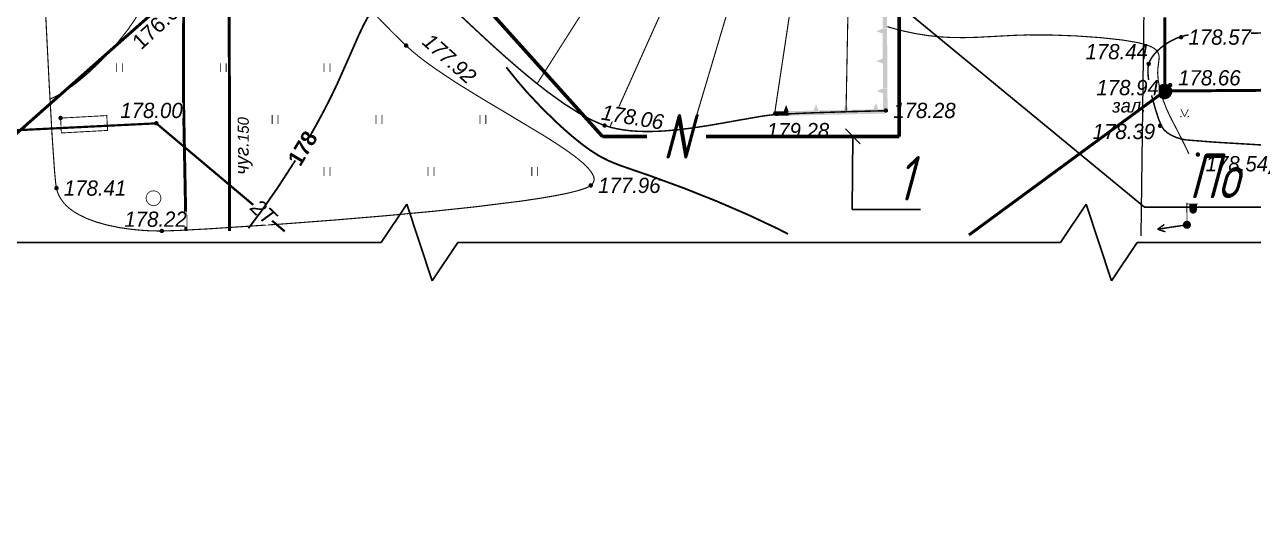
# Model space of a CAD drawing. Header units: millimetres. Extents: x 6735 to 13224, y -12144 to -9633.
# Drawn here: x 10979.7 to 11062.5, y -9882.5 to -9849.9 of the extents above; entities that cross this region are included whole.
import ezdxf
from ezdxf import colors
from ezdxf.entities.mleader import LeaderData, LeaderLine
from ezdxf.enums import TextEntityAlignment as Align
from ezdxf.math import Vec2, Vec3

# ---------------------------------------------------------------- set-up
doc = ezdxf.new("R2010")
doc.units = ezdxf.units.MM
for name, pattern in [('Cплошная', [0]), ('Cплошная_0.50', [0]), ('Штриховая 1.5-1.5_0.50', [1.5, 0.75, -0.75])]:
    doc.linetypes.add(name, pattern=pattern)
for name, color, linetype, lineweight in [('КаБель силовой (Вновь)', 1, 'Continuous', 60), ('Линия выноска', 137, 'Continuous', 25), ('Рамка тонкая', 5, 'Continuous', 25), ('Строительный', 251, 'Continuous', 13)]:
    doc.layers.add(name, color=color, linetype=linetype, lineweight=lineweight)
doc.styles.add('Simplex', font='simplex.shx', dxfattribs={"width": 0.7, "oblique": 15})
doc.styles.get("Standard").update_dxf_attribs({"font": 'arial.ttf'})
doc.styles.add('БСАМ курсив малоконтрасный (Бм-431)', font='')
doc.styles.get('БСАМ курсив малоконтрасный (Бм-431)').set_extended_font_data('Bm431', italic=True)
doc.linetypes.add('Водопр', pattern='A,5,-1,["В",БСАМ курсив малоконтрасный (Бм-431),S=2,R=0,X=-1.2,Y=-1],-1,10,-2,10,-2,5', length=36)
doc.linetypes.add('КАБЕЛЬ_ВЫС-', pattern='A,4.5,[131,ltypeshp.shx,S=0.6,R=270,X=-0.6,Y=0.6],1e-08,[131,ltypeshp.shx,S=0.6,R=270,X=-1.2,Y=0.6],-2,9,-2,[131,ltypeshp.shx,S=0.6,R=90,X=0.6,Y=-0.6],1e-08,[131,ltypeshp.shx,S=0.6,R=90,X=1.2,Y=-0.6],4.5', length=22)
doc.linetypes.add('Канализ', pattern='A,5,-1,["К",БСАМ курсив малоконтрасный (Бм-431),S=2,R=0,X=-1,Y=-1],-1,10,-2,10,-2,5', length=36)
doc.linetypes.add('КОНТУР', pattern='A,0,-0.5,[133,ltypeshp.shx,S=0.05,R=0,X=-0.5,Y=0],-0.5', length=1)

# ---------------------------------------------------------------- blocks, each defined once
blk = doc.blocks.new('2011 - 401 трава')
at = {"color": 7, "linetype": 'Continuous', "lineweight": 0, "const_width": 0.1, "flags": 128}
for points in [[(0, 0), (0, 1.2)], [(0.8, 0), (0.8, 1.2)]]:
    blk.add_lwpolyline(points, dxfattribs=at)
blk = doc.blocks.new('2004 - 372 лес сажен d-2.0')
at = {"color": 7, "linetype": 'Continuous', "lineweight": 0, "const_width": 0.1, "flags": 128}
blk.add_lwpolyline([(0, 1), (0.269797, 0.962917), (0.519584, 0.854419), (0.730836, 0.682553), (0.887885, 0.460065), (0.979084, 0.203456), (0.997669, -0.068242), (0.942261, -0.33488), (0.81697, -0.57668), (0.631088, -0.775711), (0.398401, -0.917211), (0.136167, -0.990686), (-0.136167, -0.990686), (-0.398401, -0.917211), (-0.631088, -0.775711), (-0.81697, -0.57668), (-0.942261, -0.33488), (-0.997669, -0.068242), (-0.979084, 0.203456), (-0.887885, 0.460065), (-0.730836, 0.682553), (-0.519584, 0.854419), (-0.269797, 0.962917), (0, 1)], close=True, dxfattribs=at)
blk = doc.blocks.new('2014 - 416 газон')
at = {"color": 7, "linetype": 'Continuous', "lineweight": 0, "const_width": 0.1, "flags": 128}
for points in [[(-0.5, 0.05), (-0.456699, 0.025), (-0.456699, -0.025), (-0.5, -0.05), (-0.543301, -0.025), (-0.543301, 0.025), (-0.5, 0.05)], [(0.5, 0.05), (0.543301, 0.025), (0.543301, -0.025), (0.5, -0.05), (0.456699, -0.025), (0.456699, 0.025), (0.5, 0.05)]]:
    blk.add_lwpolyline(points, close=True, dxfattribs=at)
for points in [[(-0.5, 1), (0, 0)], [(0, 0), (0.5, 1)]]:
    blk.add_lwpolyline(points, dxfattribs=at)
blk = doc.blocks.new('4031 - 114.4 ЛЭП низкого напряжения_MIRROR')
at = {"color": 7, "linetype": 'Continuous', "lineweight": 0, "const_width": 0.2, "flags": 128}
for points in [[(-4, 0), (-3, 0.5)], [(-3, -0.5), (-4, 0)], [(-0.5, 0), (-4, 0)]]:
    blk.add_lwpolyline(points, dxfattribs=at)
blk = doc.blocks.new('33 - 110.1.1 фонарь на жб столб')
at = {"true_color": 0xffffff}
for points in [[(1.3, 2.8), (0.4, 2.8), (0.4, 2), (0.46028, 1.775), (0.625, 1.6103), (0.85, 1.55), (1.075, 1.6103), (1.2397, 1.775), (1.3, 2)], [(0, 0.5), (-0.25, 0.43302), (-0.43302, 0.25002), (-0.5, 0.00002), (-0.43302, -0.24998), (-0.25, -0.433), (-0.00002, -0.5), (0.24998, -0.433), (0.433, -0.25), (0.5, 0), (0.433, 0.25), (0.25, 0.43302)]]:
    blk.add_hatch(color=7, dxfattribs=at).paths.add_polyline_path(points)
at = {"color": 7, "linetype": 'Continuous', "lineweight": 0, "const_width": 0.1, "flags": 128}
for points in [[(0, 0.5), (0, 3)], [(0, 2.8), (1.5, 2.8)], [(0.4, 2.8), (0.4, 2)], [(1.3, 2), (1.265746, 1.827792), (1.168198, 1.681802), (1.022208, 1.584254), (0.85, 1.55), (0.677792, 1.584254), (0.531802, 1.681802), (0.434254, 1.827792), (0.4, 2)], [(1.3, 2.8), (1.3, 2)]]:
    blk.add_lwpolyline(points, dxfattribs=at)
at = {"color": 7, "linetype": 'Continuous', "lineweight": 0, "true_color": 0xffffff, "const_width": 0.02, "flags": 128}
for points in [[(1.3, 2.8), (0.4, 2.8), (0.4, 2), (0.460289, 1.775), (0.625, 1.610289), (0.85, 1.55), (1.075, 1.610289), (1.239711, 1.775), (1.3, 2), (1.3, 2.8)], [(0, 0.5), (-0.25, 0.433013), (-0.433013, 0.25), (-0.5, 0), (-0.433013, -0.25), (-0.25, -0.433013), (0, -0.5), (0.25, -0.433013), (0.433013, -0.25), (0.5, 0), (0.433013, 0.25), (0.25, 0.433013), (0, 0.5)]]:
    blk.add_lwpolyline(points, close=True, dxfattribs=at)
at = {"color": 7, "linetype": 'Continuous', "lineweight": 0, "const_width": 0.1, "flags": 128}
for points in [[(0, 0.5), (0.191342, 0.46194), (0.353553, 0.353553), (0.46194, 0.191342), (0.5, 0), (0.46194, -0.191342), (0.353553, -0.353553), (0.191342, -0.46194), (0, -0.5), (-0.191342, -0.46194), (-0.353553, -0.353553), (-0.46194, -0.191342), (-0.5, 0), (-0.46194, 0.191342), (-0.353553, 0.353553), (-0.191342, 0.46194), (0, 0.5)], [(0.086189, -0.05071), (0.096802, 0.025087), (0.05071, 0.086189), (-0.025087, 0.096802), (-0.086189, 0.05071), (-0.096802, -0.025087), (-0.05071, -0.086189), (0.025087, -0.096802), (0.086189, -0.05071)]]:
    blk.add_lwpolyline(points, close=True, dxfattribs=at)
blk = doc.blocks.new('48 - 117.1 колодц.смотр.без раздел.по назначен d-2.0')
at = {"true_color": 0xffffff}
blk.add_hatch(color=7, dxfattribs=at).paths.add_polyline_path([(-0.00002, 1), (-0.3827, 0.92388), (-0.70712, 0.70712), (-0.92388, 0.3827), (-1, 0), (-0.92388, -0.38268), (-0.70712, -0.7071), (-0.3827, -0.92386), (0, -0.99998), (0.38268, -0.92386), (0.7071, -0.7071), (0.92386, -0.38268), (0.99998, 0.00002), (0.92386, 0.3827), (0.7071, 0.70712), (0.38268, 0.92388)])
at = {"color": 7, "linetype": 'Continuous', "lineweight": 0, "const_width": 0.1, "flags": 128}
blk.add_lwpolyline([(0, 1), (0.269797, 0.962917), (0.519584, 0.854419), (0.730836, 0.682553), (0.887885, 0.460065), (0.979084, 0.203456), (0.997669, -0.068242), (0.942261, -0.33488), (0.81697, -0.57668), (0.631088, -0.775711), (0.398401, -0.917211), (0.136167, -0.990686), (-0.136167, -0.990686), (-0.398401, -0.917211), (-0.631088, -0.775711), (-0.81697, -0.57668), (-0.942261, -0.33488), (-0.997669, -0.068242), (-0.979084, 0.203456), (-0.887885, 0.460065), (-0.730836, 0.682553), (-0.519584, 0.854419), (-0.269797, 0.962917), (0, 1)], close=True, dxfattribs=at)
at = {"color": 7, "linetype": 'Continuous', "lineweight": 0, "true_color": 0xffffff, "const_width": 0.02, "flags": 128}
blk.add_lwpolyline([(0, 1), (-0.382683, 0.92388), (-0.707107, 0.707107), (-0.92388, 0.382683), (-1, 0), (-0.92388, -0.382683), (-0.707107, -0.707107), (-0.382683, -0.92388), (0, -1), (0.382683, -0.92388), (0.707107, -0.707107), (0.92388, -0.382683), (1, 0), (0.92388, 0.382683), (0.707107, 0.707107), (0.382683, 0.92388), (0, 1)], close=True, dxfattribs=at)
at = {"color": 7, "linetype": 'Continuous', "lineweight": 0, "const_width": 0.1, "flags": 128}
blk.add_lwpolyline([(-0.71, 0.71), (0.71, -0.71)], dxfattribs=at)
blk = doc.blocks.new('118 - 330 отм высот')
blk.add_hatch(color=7).paths.add_polyline_path([(0.098, 0.12), (0.002, 0.155), (-0.095, 0.121), (-0.146, 0.032), (-0.129, -0.069), (-0.05, -0.135), (0.052, -0.136), (0.131, -0.07), (0.149, 0.031)])
at = {"color": 7, "linetype": 'Continuous', "lineweight": 0, "const_width": 0.01, "flags": 128}
blk.add_lwpolyline([(0.098, 0.12), (0.002, 0.155), (-0.095, 0.121), (-0.146, 0.032), (-0.129, -0.069), (-0.05, -0.135), (0.052, -0.136), (0.131, -0.07), (0.149, 0.031), (0.098, 0.12)], close=True, dxfattribs=at)
blk = doc.blocks.new('_Oblique')
at = {"color": 0, "lineweight": -2}
blk.add_line((-0.5, -0.5), (0.5, 0.5), dxfattribs=at)

msp = doc.modelspace()

# ---------------------------------------------------------------- hatches: boundary and pattern name
at = {"layer": 'Строительный'}
for points in [[(11037.52094, -9848.13959), (11037.52088, -9848.13023), (11037.52085, -9848.12517), (11037.50737, -9848.13032), (11037.10832, -9848.28281), (11037.08341, -9848.29233), (11037.10843, -9848.30153), (11037.45931, -9848.43062), (11037.50936, -9848.44904), (11037.51288, -9848.45033), (11037.52342, -9850.13962), (11037.82341, -9850.13775), (11037.81094, -9848.13779)], [(11037.52351, -9850.15405), (11037.51994, -9850.14471), (11037.47644, -9850.1637), (11037.32397, -9850.2303), (11037.51994, -9850.14471), (11037.12088, -9850.2972), (11037.09597, -9850.30672), (11037.121, -9850.31593), (11037.47187, -9850.44501), (11037.52193, -9850.46343), (11037.52544, -9850.46472), (11037.53598, -9852.15401), (11037.83598, -9852.15214), (11037.8235, -9850.15218), (11037.53351, -9850.15399), (11037.53345, -9850.14462), (11037.53342, -9850.13956), (11037.51994, -9850.14471)], [(11037.10854, -9852.32111), (11037.13356, -9852.33032), (11037.13702, -9852.32093), (11037.13345, -9852.31159)], [(11037.53607, -9852.16844), (11037.5325, -9852.1591), (11037.489, -9852.1781), (11037.33653, -9852.24469), (11037.5325, -9852.1591), (11037.13345, -9852.31159), (11037.13702, -9852.32093), (11037.13356, -9852.33032), (11037.48444, -9852.4594), (11037.53449, -9852.47782), (11037.53801, -9852.47911), (11037.54855, -9854.1684), (11037.84854, -9854.16653), (11037.83607, -9852.16657), (11037.54607, -9852.16838), (11037.54601, -9852.15901), (11037.54598, -9852.15395), (11037.5325, -9852.1591)], [(11037.14613, -9854.34471), (11037.14958, -9854.33532), (11037.14601, -9854.32598), (11037.1211, -9854.3355)], [(11037.23908, -9855.86939), (11037.7113, -9855.8595), (11037.70982, -9855.78867), (11037.70816, -9855.70954), (11037.78731, -9855.70904), (11037.85816, -9855.7086), (11037.84863, -9854.18096), (11037.55864, -9854.18277), (11037.55858, -9854.1734), (11037.55855, -9854.16834), (11037.54507, -9854.17349), (11037.50157, -9854.19249), (11037.3491, -9854.25908), (11037.54507, -9854.17349), (11037.14601, -9854.32598), (11037.14958, -9854.33532), (11037.14613, -9854.34471), (11037.497, -9854.47379), (11037.54706, -9854.49221), (11037.55057, -9854.4935), (11037.55724, -9855.56266), (11037.2328, -9855.56945)], [(11037.21858, -9855.57975), (11037.22794, -9855.57956), (11037.23301, -9855.57945), (11037.22766, -9855.56605), (11037.06932, -9855.16927), (11037.05944, -9855.14451), (11037.0506, -9855.16967), (11036.92668, -9855.5224), (11036.909, -9855.57272), (11036.90776, -9855.57625), (11035.21881, -9855.61161), (11035.22509, -9855.91154), (11037.22465, -9855.86969)], [(11030.28882, -9856.01486), (11031.18268, -9855.99615), (11031.17662, -9855.70621), (11031.18598, -9855.70602), (11031.19104, -9855.70591), (11031.18569, -9855.69251), (11031.02736, -9855.29573), (11031.01747, -9855.27097), (11031.00863, -9855.29613), (11031.01807, -9855.29944), (11031.00863, -9855.29613), (11030.88471, -9855.64886), (11030.86704, -9855.69918), (11030.87647, -9855.70249), (11030.86704, -9855.69918), (11030.86579, -9855.70272), (11030.28254, -9855.71492), (11030.28535, -9855.849)], [(11033.1906, -9855.66406), (11033.19997, -9855.66386), (11033.20503, -9855.66376), (11033.19968, -9855.65035), (11033.1904, -9855.65406), (11033.19968, -9855.65035), (11033.04135, -9855.25358), (11033.03206, -9855.25729), (11033.04135, -9855.25358), (11033.03146, -9855.22881), (11033.02262, -9855.25397), (11032.8987, -9855.60671), (11032.88103, -9855.65702), (11032.89046, -9855.66034), (11032.88103, -9855.65702), (11032.87978, -9855.66056), (11031.19083, -9855.69591), (11031.19711, -9855.99585), (11033.19667, -9855.954)], [(11035.20459, -9855.6219), (11035.21395, -9855.62171), (11035.21902, -9855.6216), (11035.21367, -9855.6082), (11035.19404, -9855.56499), (11035.12521, -9855.41351), (11035.21367, -9855.6082), (11035.05533, -9855.21143), (11035.04545, -9855.18666), (11035.03661, -9855.21182), (11034.91269, -9855.56455), (11034.89502, -9855.61487), (11034.89377, -9855.61841), (11033.20482, -9855.65376), (11033.2111, -9855.95369), (11035.21066, -9855.91184)]]:
    msp.add_hatch(color=7, dxfattribs=at).paths.add_polyline_path(points)

# ---------------------------------------------------------------- linework, layer by layer
at = {"layer": 'КаБель силовой (Вновь)'}
msp.add_line((11021.63616, -9857.40337), (11018.63616, -9857.40337), dxfattribs=at)
at = {"layer": 'Рамка тонкая'}
for p, q in [((11003.71906, -9864.55569), (11005.44436, -9861.96774)), ((11005.44436, -9861.96774), (11007.16966, -9867.14363)), ((11049.51015, -9864.55569), (11051.23544, -9861.96774)), ((11051.23544, -9861.96774), (11052.96074, -9867.14363)), ((10963.10387, -9864.55569), (11003.71906, -9864.55569)), ((11007.16966, -9867.14363), (11008.89495, -9864.55569)), ((11008.89495, -9864.55569), (11049.51015, -9864.55569)), ((11052.96074, -9867.14363), (11054.68603, -9864.55569)), ((11054.68603, -9864.55569), (11095.30123, -9864.55569))]:
    msp.add_line(p, q, dxfattribs=at)
at = {"layer": 'Строительный', "linetype": 'Канализ', "const_width": 0.2, "flags": 128}
for points in [[(10990.56732, -9863.77001), (10990.39039, -9854.46195), (10990.53151, -9820.35648), (10989.39686, -9809.77575), (10990.85754, -9776.04321), (10990.18316, -9731.20146), (10990.75974, -9703.13613)], [(10993.50868, -9863.78536), (10993.46715, -9840.33891), (10993.97918, -9808.24951), (10993.78708, -9798.97768), (10993.01342, -9752.90366), (10992.98442, -9703.6535)]]:
    msp.add_lwpolyline(points, dxfattribs=at)
at = {"layer": 'Строительный', "color": 7, "linetype": 'КОНТУР', "lineweight": 0, "ltscale": 2, "const_width": 0.1, "flags": 128}
msp.add_lwpolyline([(10994.38701, -9796.11016), (10994.32644, -9796.66392), (10994.1306, -9798.03093), (10994.07119, -9798.43604), (10993.75293, -9800.69318), (10993.52424, -9802.53756), (10993.39812, -9803.75278), (10993.30914, -9804.83987), (10993.25693, -9805.80344), (10993.24145, -9806.64463), (10993.26097, -9807.62729), (10993.31348, -9808.96629), (10993.51404, -9812.63471), (10993.76422, -9816.45419), (10994.0576, -9820.48186), (10994.31773, -9823.70446), (10994.49974, -9825.59947), (10994.66386, -9826.68894), (10994.89859, -9827.81297), (10995.1783, -9828.8832), (10995.51953, -9829.98874), (10995.88325, -9831.02548), (10996.30099, -9832.1016), (10996.80787, -9833.31432), (10997.32292, -9834.47485), (10997.98856, -9835.87098), (10998.65183, -9837.14609), (10999.04569, -9837.84753), (10999.43638, -9838.50122), (10999.82329, -9839.10615), (11000.20597, -9839.66163), (11001.13424, -9840.89098), (11002.26025, -9842.26944), (11003.53808, -9843.73858), (11004.87769, -9845.19281), (11006.30172, -9846.64816), (11007.6587, -9847.94104), (11009.06018, -9849.24729), (11010.99007, -9851.04375), (11012.11343, -9852.05558), (11013.13485, -9852.94071), (11014.08573, -9853.72628), (11014.9748, -9854.41939), (11016.05799, -9855.19661), (11017.05221, -9855.82778), (11017.51735, -9856.08947), (11017.96148, -9856.31541), (11018.38483, -9856.50571), (11018.78756, -9856.66045), (11019.18774, -9856.78402), (11019.61634, -9856.88531), (11020.0737, -9856.96441), (11020.56033, -9857.0214), (11021.07649, -9857.05635), (11021.62348, -9857.06937), (11022.20252, -9857.0605), (11022.81566, -9857.0297), (11023.72307, -9856.95091), (11024.71555, -9856.82879), (11025.80829, -9856.66213), (11027.14406, -9856.42919), (11027.61821, -9856.34275), (11029.42486, -9856.02993), (11030.01683, -9855.95107), (11030.49399, -9855.91038), (11032.92941, -9855.80316), (11035.36631, -9855.72634), (11037.80395, -9855.6647)], dxfattribs=at)
at = {"layer": 'Строительный', "color": 7, "linetype": 'Штриховая 1.5-1.5_0.50', "lineweight": 0, "ltscale": 2, "const_width": 0.075, "flags": 128}
msp.add_lwpolyline([(11017.84801, -9860.70745), (11017.94316, -9860.62199), (11018.01284, -9860.52934), (11018.0571, -9860.42942), (11018.07599, -9860.32212), (11018.06954, -9860.20737), (11018.03774, -9860.085), (11017.89789, -9859.81681), (11017.65648, -9859.5169), (11017.31144, -9859.18234), (11016.85979, -9858.81017), (11016.2953, -9858.39524), (11015.59443, -9857.92131), (11014.74154, -9857.37871), (11012.23362, -9855.87116), (11010.69899, -9854.95821), (11008.86436, -9853.82898), (11007.43846, -9852.88496), (11006.83151, -9852.45122), (11006.29249, -9852.04071), (11005.81786, -9851.65072), (11005.40562, -9851.27961), (11004.53192, -9850.42908), (11003.65449, -9849.5323), (11002.77039, -9848.58626), (11001.87544, -9847.5865), (11000.28973, -9845.71713), (10998.60968, -9843.61526), (10997.19701, -9841.77027), (10995.51639, -9839.51312), (10994.68966, -9838.3653), (10993.54502, -9836.73257), (10990.29086, -9831.99628), (10983.69098, -9822.25138), (10983.375, -9821.78312), (10980.21873, -9817.13127), (10980.1315, -9817.05386), (10980.09181, -9817.04607), (10980.05476, -9817.0589), (10979.98875, -9817.1464), (10979.93376, -9817.31595), (10979.87076, -9817.74191), (10979.83711, -9818.35274), (10979.84281, -9819.39551), (10980.26687, -9829.98077), (10980.71964, -9840.6461), (10981.11479, -9849.27799), (10981.35035, -9853.95904), (10981.5495, -9857.46549), (10981.71116, -9859.77846), (10981.77775, -9860.48487), (10981.83479, -9860.89042), (10981.90589, -9861.1509), (10982.01028, -9861.40075), (10982.14789, -9861.6398), (10982.31861, -9861.86786), (10982.52233, -9862.08476), (10982.75882, -9862.29026), (10983.02781, -9862.4841), (10983.32893, -9862.66602), (10983.89779, -9862.94066), (10984.55054, -9863.18024), (10985.28273, -9863.3831), (10986.08621, -9863.54693), (10986.77383, -9863.64845), (10987.48907, -9863.72176), (10988.21801, -9863.76538), (10988.93524, -9863.77774), (10990.08545, -9863.73824), (10992.04546, -9863.6335), (10997.11802, -9863.2995), (11000.72096, -9863.02556), (11004.15387, -9862.73573), (11007.28348, -9862.44132), (11010.05624, -9862.14746), (11013.12454, -9861.76479), (11014.38502, -9861.57809), (11015.45855, -9861.39511), (11016.3424, -9861.21636), (11017.03586, -9861.04201), (11017.53792, -9860.8723), (11017.71699, -9860.78926), (11017.84801, -9860.70745)], close=True, dxfattribs=at)
at = {"layer": 'Строительный', "color": 7, "linetype": 'Cплошная', "lineweight": 0, "const_width": 0.075, "flags": 128}
for points in [[(11027.90083, -9832.34503), (11014.23548, -9853.84605)], [(11029.65509, -9833.30201), (11019.13502, -9856.76947)], [(11031.52263, -9834.01378), (11024.73738, -9856.82576)], [(11033.46772, -9834.4724), (11030.23492, -9855.92902)], [(11035.46018, -9834.63022), (11035.05849, -9855.73489)]]:
    msp.add_lwpolyline(points, dxfattribs=at)
at = {"layer": 'Строительный', "linetype": 'Водопр', "const_width": 0.2, "flags": 128}
msp.add_lwpolyline([(10976.21118, -9859.80212), (10989.80916, -9847.7699)], dxfattribs=at)
at = {"layer": 'Строительный', "color": 7, "linetype": 'КОНТУР', "lineweight": 0, "ltscale": 2, "const_width": 0.1, "flags": 128}
msp.add_lwpolyline([(11056.32015, -9856.70745), (11056.13943, -9856.25645), (11055.92006, -9855.58926), (11055.67394, -9854.69817), (11055.5009, -9853.89119), (11055.43505, -9853.44826), (11055.40537, -9853.0701), (11055.41213, -9852.76056), (11055.45528, -9852.5215), (11055.54124, -9852.30375), (11055.66898, -9852.08137), (11055.83663, -9851.85764), (11056.04105, -9851.63681), (11056.26316, -9851.4358), (11056.50921, -9851.24583), (11056.77356, -9851.07125), (11057.04985, -9850.91629), (11057.33907, -9850.78144), (11057.62707, -9850.67437), (11057.90747, -9850.59742), (11058.17509, -9850.55203), (11059.50841, -9850.49378), (11062.29257, -9850.43911), (11065.77657, -9850.40175), (11069.11282, -9850.39044), (11072.07761, -9850.41388), (11073.02243, -9850.43988), (11073.5813, -9850.4748), (11073.9698, -9850.53741), (11074.39485, -9850.645), (11074.85231, -9850.79655), (11075.33525, -9850.98977), (11076.18451, -9851.4012), (11077.00069, -9851.88249), (11077.62221, -9852.32817), (11077.8494, -9852.52644), (11078.00635, -9852.69617), (11078.10123, -9852.85503), (11078.16244, -9853.04533), (11078.18999, -9853.26709), (11078.18391, -9853.52048), (11078.10303, -9853.99745), (11077.93343, -9854.56273), (11077.7657, -9855.00426), (11077.53613, -9855.54248), (11077.45724, -9855.72285), (11077.08353, -9856.53807), (11076.76999, -9857.10085), (11076.45598, -9857.53494), (11076.25292, -9857.74894), (11076.04585, -9857.91647), (11075.83427, -9858.03791), (11075.61793, -9858.11339), (11075.32364, -9858.1607), (11074.8793, -9858.19733), (11073.54043, -9858.23855), (11072.03289, -9858.24081), (11070.12648, -9858.21566), (11066.73846, -9858.13523), (11065.20221, -9858.08028), (11063.30797, -9857.98957), (11059.87907, -9857.78571), (11057.98281, -9857.63615), (11057.65646, -9857.57286), (11057.33408, -9857.47441), (11057.00765, -9857.33248), (11056.72894, -9857.1629), (11056.48411, -9856.94579), (11056.32015, -9856.70745)], close=True, dxfattribs=at)
at = {"layer": 'Строительный', "color": 7, "linetype": 'Cплошная_0.50', "lineweight": 0, "const_width": 0.06, "flags": 128}
msp.add_lwpolyline([(10982.11323, -9856.16489), (10982.16801, -9857.16564), (10985.28322, -9856.99512), (10985.22844, -9855.99437), (10982.11323, -9856.16489)], close=True, dxfattribs=at)
at = {"layer": 'Строительный', "color": 7, "linetype": 'Cплошная_0.50', "lineweight": 0, "const_width": 0.15, "flags": 128}
for points in [[(10988.56605, -9856.51885), (10973.70175, -9857.25073)], [(10997.22804, -9863.80477), (10988.56605, -9856.51885)]]:
    msp.add_lwpolyline(points, dxfattribs=at)

# ---------------------------------------------------------------- block references
at = {"layer": 'Строительный', "color": 7}
for p in [(11057.64409, -9850.71173, 178.567), (11005.40562, -9851.27961, 177.917), (11055.45528, -9852.5215, 178.441), (11056.90643, -9853.94464, 178.662), (11030.28568, -9855.86489, 179.282), (11037.74094, -9855.65544, 178.283), (10982.11323, -9856.16489, 178.481), (10988.56605, -9856.51885, 178.003), (11018.78179, -9856.67115, 178.058), (11056.22366, -9856.68286, 178.389), (11058.77325, -9858.62612, 178.542), (10981.83479, -9860.89042, 178.411), (11017.84801, -9860.70745, 177.958), (10988.93524, -9863.77774, 178.224)]:
    msp.add_blockref('118 - 330 отм высот', p, dxfattribs=at)
at = {"layer": 'Строительный', "color": 7, "xscale": 0.5, "yscale": 0.5}
for name, p in [('2011 - 401 трава', (10985.87739, -9853.06555)), ('2011 - 401 трава', (10992.87739, -9853.06555)), ('2011 - 401 трава', (10999.87739, -9853.06555)), ('2014 - 416 газон', (11060.37739, -9853.56555)), ('2011 - 401 трава', (10996.37739, -9856.56555)), ('2011 - 401 трава', (11003.37739, -9856.56555)), ('2011 - 401 трава', (11010.37739, -9856.56555)), ('2014 - 416 газон', (11057.87739, -9856.06555)), ('2011 - 401 трава', (10999.87739, -9860.06555)), ('2011 - 401 трава', (11006.87739, -9860.06555)), ('2011 - 401 трава', (11013.87739, -9860.06555)), ('2004 - 372 лес сажен d-2.0', (10988.37739, -9861.56555))]:
    msp.add_blockref(name, p, dxfattribs=at)
at = {"layer": 'Строительный', "color": 7}
for name, p, xscale, yscale, rotation in [('48 - 117.1 колодц.смотр.без раздел.по назначен d-2.0', (11056.52401, -9854.36868), 0.4999999999999313, 0.4999999999999313, 0.1485780000101357), ('33 - 110.1.1 фонарь на жб столб', (11058.03405, -9863.35724), 0.4999999999999313, 0.4999999999999313, 0.1485780000101357), ('4031 - 114.4 ЛЭП низкого напряжения_MIRROR', (11058.03405, -9863.35724), 0.4999999999998194, 0.4999999999998194, 8.626794999996598)]:
    msp.add_blockref(name, p, dxfattribs=dict(at, xscale=xscale, yscale=yscale, rotation=rotation))

# ---------------------------------------------------------------- texts
at = {"layer": 'Строительный', "color": 34, "true_color": 0xa55200, "insert": (10998.43597, -9858.20277), "char_height": 1.056266, "attachment_point": 5, "rotation": 59.0190222}
msp.add_mtext('{\\fP131|c1|b1|i0;\\l\\C32;178}', dxfattribs=at)

# ---------------------------------------------------------------- leaders
at = {"layer": 'Линия выноска'}
ml = msp.add_multileader_mtext('Standard', dxfattribs=at)
ml.set_content('1', color=2, style='Simplex')
ml.set_leader_properties()
ml.set_arrow_properties(name='OBLIQUE')
ml.build(insert=Vec2(0, 0))
ml.multileader.update_dxf_attribs({"text_left_attachment_type": 6, "text_right_attachment_type": 6, "dogleg_length": 1, "arrow_head_size": 1})
ctx = ml.context
ctx.base_point, ctx.char_height, ctx.arrow_head_size, ctx.plane_origin = Vec3(11036.47003, -9862.32325), 3, 1, Vec3(11035.47003, -9863.32325)
ctx.left_attachment, ctx.right_attachment = 6, 6
notes = []
notes.append((ctx, [(0, (1, 1, 0), (11035.47003, -9862.32325), (1, 0), 1, [(0, [(11035.51386, -9857.40337)], 0, [])])]))
ctx.mtext.insert, ctx.mtext.flow_direction = Vec3(11038.47003, -9858.72325), 5
for ctx, leaders in notes:
    for number, flags, end, landing, length, lines in leaders:
        leader = LeaderData()
        leader.index, (leader.has_last_leader_line, leader.has_dogleg_vector, leader.attachment_direction) = number, flags
        leader.last_leader_point, leader.dogleg_vector, leader.dogleg_length = Vec3(end), Vec3(landing), length
        for number, points, colour, breaks in lines:
            line = LeaderLine()
            line.index, line.vertices, line.color, line.breaks = number, Vec3.list(points), colors.encode_raw_color(colour), breaks
            leader.lines.append(line)
        ctx.leaders.append(leader)

# ---------------------------------------------------------------- next in the draw order: texts
at = {"layer": 'Строительный', "color": 7, "bg_fill": 3, "box_fill_scale": 1, "bg_fill_color": 256}
for s, insert, char_height, attachment_point, rotation, bg_fill_transparency in [('{\\C0;176.66}', (10987.19126, -9851.24456), 1.028706, 4, 42.8497829, 4264167), ('{\\fD431|c1|b0|i1;\\l\\C0;177.92}', (11006.76129, -9850.75009), 1.028706, 4, 318.0701347, 4263752), ('{\\fD431|c1|b0|i1;\\l\\C0;178.06}', (11018.59435, -9855.75601), 1.028706, 4, 350.4094443, 4263862), ('{\\fBm431|b0|i1|c204|p18;\\C0;чуг.\\H0.81292x;15\\fBm431|b0|i1|c0|p18;0}', (10995.06605, -9859.98196), 0.922597, 7, 89.7786965, 0), ('{\\fBm431|b0|i1|c204|p18;\\C0;2Т}', (10995.55798, -9861.5408), 1.057968, 1, 316.3457914, 0)]:
    msp.add_mtext(s, dxfattribs=dict(at, insert=insert, char_height=char_height, attachment_point=attachment_point, rotation=rotation, bg_fill_transparency=bg_fill_transparency))
at = {"layer": 'Строительный', "color": 7, "char_height": 1.028706, "attachment_point": 4, "bg_fill": 3, "box_fill_scale": 1, "bg_fill_color": 256}
for s, insert, bg_fill_transparency in [('{\\fD431|c1|b0|i1;\\l\\C0;178.57}', (11058.14409, -9850.71173), 4265802), ('{\\fD431|c1|b0|i1;\\l\\C0;178.44}', (11051.20291, -9851.6931), 4264542), ('{\\fD431|c1|b0|i1;\\l\\C0;178.66}', (11057.44726, -9853.45517), 4264612), ('{\\fD431|c1|b0|i1;\\l\\C0;178.94}', (11051.93458, -9854.11433), 4265797), ('{\\fD431|c1|b0|i1;\\l\\C0;178.00}', (10986.13841, -9855.65303), 4263477), ('{\\fD431|c1|b0|i1;\\l\\C0;178.28}', (11038.24094, -9855.65544), 4264052), ('{\\fD431|c1|b0|i1;\\l\\C0;179.28}', (11029.71681, -9857.01518), 4265057), ('{\\fD431|c1|b0|i1;\\l\\C0;178.39}', (11051.68372, -9857.07596), 4264607), ('{\\fD431|c1|b0|i1;\\l\\C0;178.54}', (11059.29665, -9859.24887), 4265727), ('{\\fD431|c1|b0|i1;\\l\\C0;178.41}', (10982.33479, -9860.89042), 4263332), ('{\\fD431|c1|b0|i1;\\l\\C0;177.96}', (11018.34801, -9860.70745), 4264832), ('{\\fD431|c1|b0|i1;\\l\\C0;178.22}', (10986.41279, -9862.98754), 4264242)]:
    msp.add_mtext(s, dxfattribs=dict(at, insert=insert, bg_fill_transparency=bg_fill_transparency))

# ---------------------------------------------------------------- next in the draw order: linework, layer by layer
at = {"layer": 'КаБель силовой (Вновь)'}
for p, q in [((10997.98944, -9834.43901), (11018.63616, -9857.40337)), ((11038.63616, -9840.36821), (11038.63616, -9857.40337)), ((11038.63616, -9857.40337), (11025.63616, -9857.40337))]:
    msp.add_line(p, q, dxfattribs=at)
at = {"layer": 'Строительный', "color": 34, "linetype": 'Cплошная_0.50', "lineweight": 0, "true_color": 0xa55200, "flags": 128}
for points, const_width, elevation in [([(10981.46119, -9854.85424), (10981.76996, -9854.71478), (10982.18116, -9854.48667), (10982.61932, -9854.20356), (10983.27962, -9853.71339), (10983.96777, -9853.13233), (10984.66817, -9852.47347), (10985.35781, -9851.7584), (10986.01747, -9851.00582), (10986.60656, -9850.26075), (10987.09409, -9849.56243), (10987.45443, -9848.94751), (10987.65642, -9848.4966), (10987.78436, -9848.06609), (10987.85054, -9847.62666), (10987.87991, -9847.01333), (10987.91166, -9846.29249), (10987.97602, -9845.65811), (10988.08576, -9844.98387), (10988.24327, -9844.2641), (10988.52089, -9843.24015), (10988.89844, -9842.0308), (10989.36502, -9840.6712), (10989.90065, -9839.21973), (10990.4854, -9837.73207), (10991.07727, -9836.31676), (10991.6386, -9835.06372), (10992.01474, -9834.29503)], 0.075, 178.5), ([(10998.92092, -9857.37965), (10999.45378, -9856.43494), (10999.9395, -9855.52731), (11000.35907, -9854.69683), (11000.77328, -9853.82989), (11001.68975, -9851.76415), (11002.19089, -9850.61927), (11002.54204, -9849.87893), (11002.86492, -9849.28662), (11003.17584, -9848.81754), (11003.45193, -9848.48432), (11003.75339, -9848.19144), (11004.08089, -9847.93825), (11004.43589, -9847.72359), (11004.81205, -9847.54951), (11005.22226, -9847.40842), (11005.67001, -9847.29789), (11006.227, -9847.20021), (11006.62663, -9847.14376)], 0.125, 178), ([(11012.16289, -9852.73659), (11012.20082, -9852.78685), (11012.89529, -9853.65232), (11013.58225, -9854.45051), (11014.62548, -9855.5592), (11015.73864, -9856.63245), (11016.29235, -9857.12743), (11016.82796, -9857.57997), (11017.33406, -9857.98044), (11017.80093, -9858.32116), (11018.42903, -9858.72126), (11019.05525, -9859.04262), (11019.75546, -9859.32864), (11020.85672, -9859.71298), (11021.8458, -9860.05233), (11024.10733, -9860.87993), (11026.35519, -9861.77416), (11028.47188, -9862.68816), (11030.42742, -9863.6085), (11031.15839, -9863.98188)], 0.125, 178), ([(10994.775, -9863.59436), (10995.60305, -9862.49745), (10996.78654, -9860.79904), (10997.93766, -9859.01788)], 0.125, 178)]:
    msp.add_lwpolyline(points, dxfattribs=dict(at, const_width=const_width, elevation=elevation))
at = {"layer": 'Строительный', "linetype": 'Канализ', "const_width": 0.2, "flags": 128}
msp.add_lwpolyline([(11076.44493, -9841.61591), (11076.44493, -9854.19037), (11056.54361, -9854.34006), (11056.54361, -9849.37773)], dxfattribs=at)

# ---------------------------------------------------------------- next in the draw order: texts
at = {"layer": 'КаБель силовой (Вновь)', "style": 'Simplex', "oblique": 15, "width": 0.7}
msp.add_text('N', height=3, dxfattribs=at).set_placement((11023.63616, -9857.40337), align=Align.MIDDLE_CENTER)
at = {"layer": 'Строительный', "color": 7, "insert": (11052.99892, -9855.80777), "char_height": 0.922597, "attachment_point": 7, "rotation": 0.5864498, "bg_fill": 3, "box_fill_scale": 1, "bg_fill_color": 256, "bg_fill_transparency": 0}
msp.add_mtext('{\\fBm431|b0|i1|c204|p18;\\C0;зал.}', dxfattribs=at)

# ---------------------------------------------------------------- next in the draw order: linework, layer by layer
at = {"layer": 'Строительный', "linetype": 'КАБЕЛЬ_ВЫС-'}
msp.add_lwpolyline([(11055.62096, -9811.05321), (11054.93476, -9864.10598)], dxfattribs=at)
at = {"layer": 'Строительный', "color": 34, "linetype": 'Cплошная_0.50', "lineweight": 0, "true_color": 0xa55200, "const_width": 0.075, "elevation": 178.5, "flags": 128}
msp.add_lwpolyline([(11037.83758, -9849.99502), (11038.23061, -9850.117), (11039.01974, -9850.31829), (11039.82977, -9850.48295), (11040.64818, -9850.60842), (11041.45957, -9850.69232), (11042.22249, -9850.73354), (11043.03074, -9850.74115), (11043.90752, -9850.71694), (11045.10876, -9850.65385), (11046.33508, -9850.58892), (11047.28258, -9850.55837), (11048.84757, -9850.56122), (11050.54887, -9850.62436), (11052.23748, -9850.74252), (11053.68857, -9850.90028), (11054.65456, -9851.06113), (11055.03716, -9851.15079), (11055.35749, -9851.24764), (11055.61786, -9851.35221), (11055.82318, -9851.46627), (11055.97664, -9851.59154), (11056.08188, -9851.73096), (11056.13616, -9851.86511), (11056.15962, -9852.01935), (11056.15504, -9852.20069), (11056.12088, -9852.47176), (11056.07618, -9852.8334), (11056.06352, -9853.13126), (11056.10504, -9853.65539), (11056.22237, -9854.25153), (11056.40926, -9854.88808), (11056.65589, -9855.5315), (11056.93638, -9856.13306), (11057.35691, -9856.93868), (11057.8894, -9857.98387), (11057.94781, -9858.1139), (11058.13654, -9858.50682), (11058.17618, -9858.5683)], dxfattribs=at)
at = {"layer": 'Строительный', "linetype": 'Канализ', "const_width": 0.2}
msp.add_lwpolyline([(11043.34178, -9864.04547), (11056.50615, -9854.3753)], dxfattribs=at)

# ---------------------------------------------------------------- next in the draw order: leaders
at = {"layer": 'Линия выноска'}
ml = msp.add_multileader_mtext('Standard', dxfattribs=at)
ml.set_content('По стене в лотке 200х100х3000', color=2, style='Simplex')
ml.set_leader_properties()
ml.set_arrow_properties(name='OBLIQUE')
ml.build(insert=Vec2(0, 0))
ml.multileader.update_dxf_attribs({"text_left_attachment_type": 6, "text_right_attachment_type": 6, "dogleg_length": 1, "arrow_head_size": 1})
ctx = ml.context
ctx.base_point, ctx.char_height, ctx.arrow_head_size, ctx.plane_origin = Vec3(11056.17618, -9862.1683), 3, 1, Vec3(11059.78715, -9875.67821)
ctx.left_attachment, ctx.right_attachment = 6, 6
notes = []
notes.append((ctx, [(0, (1, 1, 0), (11055.17618, -9862.1683), (1, 0), 1, [(0, [(11038.63616, -9848.56126)], 0, [])])]))
ctx.mtext.insert, ctx.mtext.flow_direction = Vec3(11058.17618, -9858.5683), 5
for ctx, leaders in notes:
    for number, flags, end, landing, length, lines in leaders:
        leader = LeaderData()
        leader.index, (leader.has_last_leader_line, leader.has_dogleg_vector, leader.attachment_direction) = number, flags
        leader.last_leader_point, leader.dogleg_vector, leader.dogleg_length = Vec3(end), Vec3(landing), length
        for number, points, colour, breaks in lines:
            line = LeaderLine()
            line.index, line.vertices, line.color, line.breaks = number, Vec3.list(points), colors.encode_raw_color(colour), breaks
            leader.lines.append(line)
        ctx.leaders.append(leader)

doc.saveas('drawing.dxf')
